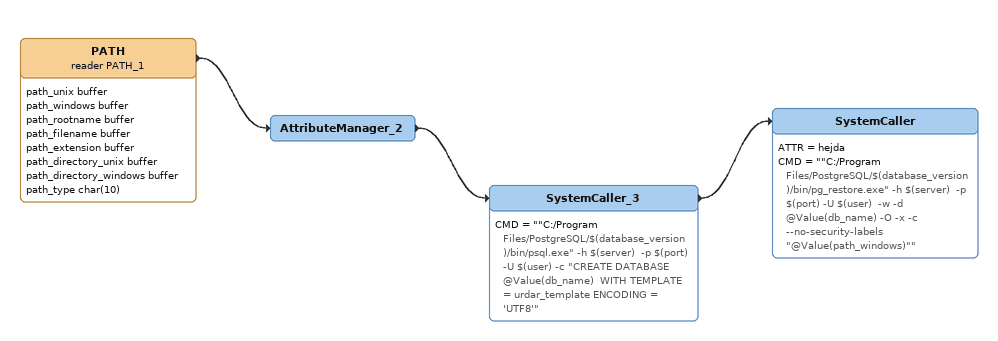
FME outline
PATH (reader PATH_1)
    attributes: path_unix buffer, path_windows buffer, path_rootname buffer, path_filename buffer, path_extension buffer, path_directory_unix buffer, path_directory_windows buffer, path_type char(10)
    -> AttributeManager_2
AttributeManager_2
    -> SystemCaller_3
SystemCaller_3
    CMD = ""C:/Program Files/PostgreSQL/$(database_version)/bin/psql.exe" -h $(server)  -p $(port) -U $(user) -c "CREATE DATABASE  @Value(db_name)  WITH TEMPLATE = urdar_template ENCODING = 'UTF8'"
    -> SystemCaller
SystemCaller
    ATTR = hejda
    CMD = ""C:/Program Files/PostgreSQL/$(database_version)/bin/pg_restore.exe" -h $(server)  -p $(port) -U $(user)  -w -d @Value(db_name) -O -x -c --no-security-labels "@Value(path_windows)""
